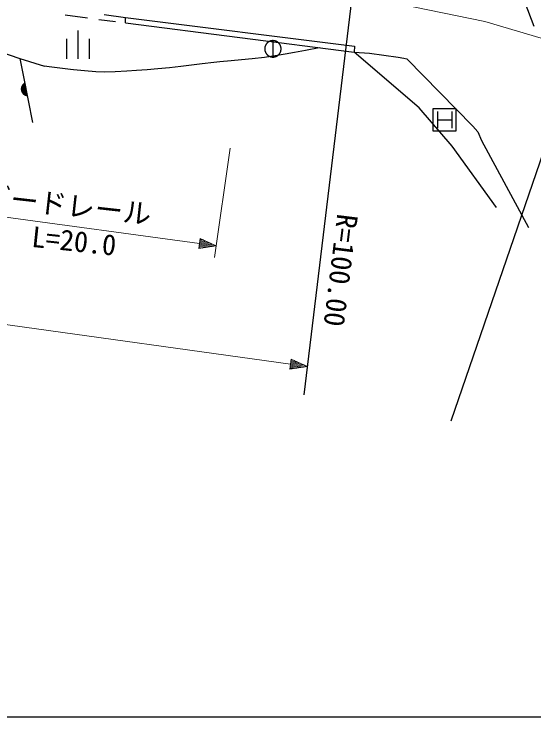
# Model space of a CAD drawing. Units: millimetres, scale not verified. Extents: x 40000 to 680000, y 20000 to 380000.
# Drawn here: x 283297 to 329223, y 205000 to 267128 of the extents above; entities that cross this region are included whole.
import ezdxf
from ezdxf.enums import TextEntityAlignment as Align

# ---------------------------------------------------------------- set-up
doc = ezdxf.new("R2010")
doc.units = ezdxf.units.MM
doc.header["$LTSCALE"] = 1000
doc.linetypes.add('CHAIN', pattern=[18.5, 12, -1.5, 3.5, -1.5])
for name, color, linetype, lineweight in [('M-BGD', 7, 'Continuous', 25), ('M-BGD-EXST', 7, 'Continuous', 25), ('M-BMK', 2, 'CHAIN', 13), ('M-BMK-SRVR', 3, 'Continuous', 25), ('M-STR-HTXT', 7, 'Continuous', 13), ('M-STR-STR1', 1, 'Continuous', 25), ('M-STR-STRC', 7, 'Continuous', 25), ('M-TTL-BAND', 7, 'Continuous', 25)]:
    doc.layers.add(name, color=color, linetype=linetype, lineweight=lineweight)
doc.styles.add('ＭＳ ゴシック', font='')
doc.styles.get('ＭＳ ゴシック').set_extended_font_data('MS Gothic')

msp = doc.modelspace()

# ---------------------------------------------------------------- linework, layer by layer
at = {"layer": 'M-BGD'}
for p, q in [((289788, 266766), (287806, 267036)), ((292272, 266426), (290779, 266630)), ((291255, 267083), (293152, 266827)), ((293137, 266365), (293152, 266827)), ((293152, 266827), (313381, 264298)), ((293137, 266365), (313335, 263751)), ((288970, 263183), (288970, 265683)), ((287970, 263183), (287970, 264933)), ((289970, 263183), (289970, 264933)), ((306165, 264776), (306165, 263328)), ((279687, 264578), (283809, 263214)), ((313381, 264298), (313335, 263751)), ((319071, 258841), (313335, 263751)), ((313335, 263751), (314690, 263666)), ((314690, 263666), (317230, 263328)), ((283809, 263214), (284148, 261446)), ((283809, 263214), (285980, 262511)), ((317230, 263328), (317738, 263243)), ((317738, 263243), (317992, 263158)), ((317992, 263158), (323834, 257232)), ((284148, 261446), (284917, 257552)), ((321994, 255446), (319071, 258841)), ((323834, 257232), (324257, 256724)), ((324257, 256724), (324596, 255962)), ((325906, 250027), (321994, 255446)), ((324596, 255962), (328752, 248275))]:
    msp.add_line(p, q, dxfattribs=at)
msp.add_lwpolyline([(306889, 264052), (306889, 264065), (306889, 264077), (306888, 264090), (306888, 264103), (306887, 264115), (306885, 264128), (306884, 264140), (306882, 264153), (306880, 264166), (306878, 264178), (306876, 264191), (306873, 264203), (306871, 264215), (306868, 264228), (306865, 264240), (306861, 264252), (306858, 264264), (306854, 264276), (306850, 264288), (306845, 264300), (306841, 264312), (306836, 264324), (306831, 264336), (306826, 264347), (306821, 264359), (306816, 264370), (306810, 264382), (306804, 264393), (306798, 264404), (306792, 264415), (306785, 264426), (306779, 264437), (306772, 264447), (306765, 264458), (306758, 264468), (306750, 264479), (306743, 264489), (306735, 264499), (306727, 264509), (306719, 264519), (306711, 264528), (306702, 264538), (306694, 264547), (306685, 264556), (306676, 264565), (306667, 264574), (306658, 264583), (306648, 264591), (306639, 264600), (306629, 264608), (306619, 264616), (306610, 264624), (306599, 264632), (306589, 264639), (306579, 264646), (306568, 264654), (306558, 264661), (306547, 264667), (306536, 264674), (306525, 264680), (306514, 264687), (306503, 264693), (306492, 264698), (306481, 264704), (306469, 264709), (306457, 264715), (306446, 264720), (306434, 264724), (306422, 264729), (306410, 264733), (306398, 264738), (306386, 264742), (306374, 264745), (306362, 264749), (306350, 264752), (306338, 264755), (306325, 264758), (306313, 264761), (306300, 264764), (306288, 264766), (306275, 264768), (306263, 264770), (306250, 264771), (306238, 264773), (306225, 264774), (306212, 264775), (306200, 264775), (306187, 264776), (306174, 264776), (306162, 264776), (306149, 264776), (306136, 264776), (306124, 264775), (306111, 264774), (306099, 264773), (306086, 264772), (306073, 264771), (306061, 264769), (306048, 264767), (306036, 264765), (306023, 264762), (306011, 264760), (305998, 264757), (305986, 264754), (305974, 264751), (305962, 264747), (305950, 264744), (305938, 264740), (305926, 264736), (305914, 264731), (305902, 264727), (305890, 264722), (305878, 264717), (305867, 264712), (305855, 264707), (305844, 264701), (305832, 264695), (305821, 264690), (305810, 264683), (305799, 264677), (305788, 264671), (305777, 264664), (305767, 264657), (305756, 264650), (305746, 264643), (305736, 264635), (305725, 264628), (305715, 264620), (305706, 264612), (305696, 264604), (305686, 264596), (305677, 264587), (305668, 264579), (305658, 264570), (305649, 264561), (305641, 264552), (305632, 264542), (305623, 264533), (305615, 264523), (305607, 264514), (305599, 264504), (305591, 264494), (305583, 264484), (305576, 264474), (305569, 264463), (305562, 264453), (305555, 264442), (305548, 264431), (305541, 264421), (305535, 264410), (305529, 264398), (305523, 264387), (305517, 264376), (305512, 264365), (305506, 264353), (305501, 264342), (305496, 264330), (305491, 264318), (305487, 264306), (305482, 264294), (305478, 264282), (305474, 264270), (305471, 264258), (305467, 264246), (305464, 264234), (305461, 264221), (305458, 264209), (305455, 264197), (305453, 264184), (305451, 264172), (305449, 264159), (305447, 264147), (305445, 264134), (305444, 264122), (305443, 264109), (305442, 264096), (305441, 264084), (305441, 264071), (305441, 264058), (305441, 264046), (305441, 264033), (305441, 264020), (305442, 264008), (305443, 263995), (305444, 263982), (305445, 263970), (305447, 263957), (305449, 263945), (305451, 263932), (305453, 263920), (305455, 263907), (305458, 263895), (305461, 263882), (305464, 263870), (305467, 263858), (305471, 263846), (305474, 263833), (305478, 263821), (305482, 263809), (305487, 263798), (305491, 263786), (305496, 263774), (305501, 263762), (305506, 263751), (305512, 263739), (305517, 263728), (305523, 263717), (305529, 263705), (305535, 263694), (305541, 263683), (305548, 263672), (305555, 263662), (305562, 263651), (305569, 263641), (305576, 263630), (305583, 263620), (305591, 263610), (305599, 263600), (305607, 263590), (305615, 263580), (305623, 263571), (305632, 263561), (305641, 263552), (305649, 263543), (305658, 263534), (305668, 263525), (305677, 263517), (305686, 263508), (305696, 263500), (305706, 263492), (305715, 263484), (305725, 263476), (305736, 263468), (305746, 263461), (305756, 263454), (305767, 263447), (305777, 263440), (305788, 263433), (305799, 263427), (305810, 263420), (305821, 263414), (305832, 263408), (305844, 263403), (305855, 263397), (305867, 263392), (305878, 263387), (305890, 263382), (305902, 263377), (305914, 263373), (305926, 263368), (305938, 263364), (305950, 263360), (305962, 263357), (305974, 263353), (305986, 263350), (305998, 263347), (306011, 263344), (306023, 263342), (306036, 263339), (306048, 263337), (306061, 263335), (306073, 263333), (306086, 263332), (306099, 263331), (306111, 263330), (306124, 263329), (306136, 263328), (306149, 263328), (306162, 263328), (306174, 263328), (306187, 263328), (306200, 263328), (306212, 263329), (306225, 263330), (306238, 263331), (306250, 263333), (306263, 263334), (306275, 263336), (306288, 263338), (306300, 263340), (306313, 263343), (306325, 263345), (306338, 263348), (306350, 263352), (306362, 263355), (306374, 263358), (306386, 263362), (306398, 263366), (306410, 263370), (306422, 263375), (306434, 263379), (306446, 263384), (306457, 263389), (306469, 263394), (306481, 263400), (306492, 263405), (306503, 263411), (306514, 263417), (306525, 263424), (306536, 263430), (306547, 263437), (306558, 263443), (306568, 263450), (306579, 263457), (306589, 263465), (306599, 263472), (306610, 263480), (306619, 263488), (306629, 263496), (306639, 263504), (306648, 263512), (306658, 263521), (306667, 263530), (306676, 263539), (306685, 263548), (306694, 263557), (306702, 263566), (306711, 263576), (306719, 263585), (306727, 263595), (306735, 263605), (306743, 263615), (306750, 263625), (306758, 263635), (306765, 263646), (306772, 263656), (306779, 263667), (306785, 263678), (306792, 263689), (306798, 263700), (306804, 263711), (306810, 263722), (306816, 263734), (306821, 263745), (306826, 263757), (306831, 263768), (306836, 263780), (306841, 263792), (306845, 263803), (306850, 263815), (306854, 263827), (306858, 263840), (306861, 263852), (306865, 263864), (306868, 263876), (306871, 263889), (306873, 263901), (306876, 263913), (306878, 263926), (306880, 263938), (306882, 263951), (306884, 263963), (306885, 263976), (306887, 263989), (306888, 264001), (306888, 264014), (306889, 264027), (306889, 264039)], close=True, dxfattribs=at)
for points in [[(310261, 264149), (309039, 263907), (308081, 263723), (307241, 263574), (306370, 263437), (305407, 263302), (304342, 263173), (303401, 263081), (302483, 263001), (301488, 262909), (300955, 262853), (299900, 262727), (298974, 262606), (298043, 262488), (297043, 262380), (295988, 262278), (295060, 262194), (294118, 262125), (293250, 262077), (292223, 262027), (291296, 262005), (290513, 262023), (289507, 262096), (288553, 262206), (288287, 262235), (287348, 262340), (286402, 262457), (285980, 262511)], [(284235, 261004), (284226, 260999), (284217, 260994), (284209, 260989), (284200, 260983), (284192, 260977), (284183, 260972), (284175, 260966), (284167, 260960), (284159, 260953), (284151, 260947), (284143, 260941), (284135, 260934), (284128, 260927), (284120, 260920), (284113, 260913), (284106, 260906), (284099, 260899), (284092, 260891), (284085, 260884), (284078, 260876), (284072, 260868), (284065, 260861), (284059, 260853), (284053, 260844), (284047, 260836), (284041, 260828), (284035, 260820), (284030, 260811), (284024, 260802), (284019, 260794), (284014, 260785), (284009, 260776), (284004, 260767), (283999, 260758), (283995, 260749), (283991, 260740), (283987, 260730), (283983, 260721), (283979, 260712), (283975, 260702), (283972, 260693), (283968, 260683), (283965, 260673), (283962, 260664), (283959, 260654), (283957, 260644), (283954, 260634), (283952, 260624), (283950, 260614), (283948, 260604), (283946, 260594), (283945, 260584), (283943, 260574), (283942, 260564), (283941, 260554), (283940, 260544), (283939, 260534), (283939, 260524), (283938, 260513), (283938, 260503), (283938, 260493), (283938, 260483), (283939, 260473), (283939, 260463), (283940, 260452), (283941, 260442), (283942, 260432), (283943, 260422), (283945, 260412), (283946, 260402), (283948, 260392), (283950, 260382), (283952, 260372), (283955, 260362), (283957, 260352), (283960, 260342), (283963, 260333), (283966, 260323), (283969, 260313), (283972, 260304), (283976, 260294), (283979, 260285), (283983, 260275), (283987, 260266), (283991, 260257), (283996, 260248), (284000, 260238), (284005, 260229), (284010, 260220), (284015, 260212), (284020, 260203), (284025, 260194), (284031, 260185), (284036, 260177), (284042, 260169), (284048, 260160), (284054, 260152), (284060, 260144), (284066, 260136), (284073, 260128), (284079, 260120), (284086, 260113), (284093, 260105), (284100, 260098), (284107, 260091), (284114, 260084), (284122, 260077), (284129, 260070), (284137, 260063), (284144, 260056), (284152, 260050), (284160, 260044), (284168, 260037), (284176, 260031), (284185, 260025), (284193, 260020), (284202, 260014), (284210, 260009), (284219, 260003), (284228, 259998), (284237, 259993), (284245, 259988), (284254, 259984), (284264, 259979), (284273, 259975), (284282, 259970), (284291, 259966), (284301, 259963), (284310, 259959), (284320, 259955), (284329, 259952), (284339, 259949), (284349, 259946), (284358, 259943), (284368, 259940), (284378, 259938), (284388, 259935), (284398, 259933), (284408, 259931), (284418, 259929), (284428, 259928), (284438, 259926), (284448, 259925)], [(284259, 260883), (284252, 260879), (284245, 260874), (284239, 260869), (284232, 260864), (284226, 260859), (284220, 260854), (284213, 260849), (284207, 260843), (284201, 260838), (284195, 260832), (284190, 260826), (284184, 260820), (284178, 260814), (284173, 260808), (284167, 260802), (284162, 260796), (284157, 260790), (284152, 260783), (284147, 260777), (284142, 260770), (284137, 260764), (284132, 260757), (284128, 260750), (284124, 260743), (284119, 260736), (284115, 260729), (284111, 260722), (284107, 260715), (284104, 260708), (284100, 260700), (284096, 260693), (284093, 260685), (284090, 260678), (284087, 260670), (284084, 260663), (284081, 260655), (284078, 260647), (284076, 260640), (284073, 260632), (284071, 260624), (284069, 260616), (284067, 260608), (284065, 260600), (284063, 260592), (284062, 260584), (284060, 260576), (284059, 260568), (284058, 260560), (284057, 260552), (284056, 260544), (284055, 260535), (284055, 260527), (284054, 260519), (284054, 260511), (284054, 260503), (284054, 260495), (284054, 260486), (284054, 260478), (284055, 260470), (284055, 260462), (284056, 260454), (284057, 260446), (284058, 260438), (284059, 260430), (284060, 260421), (284062, 260413), (284063, 260405), (284065, 260397), (284067, 260389), (284069, 260382), (284071, 260374), (284073, 260366), (284076, 260358), (284078, 260350), (284081, 260342), (284084, 260335), (284087, 260327), (284090, 260320), (284093, 260312), (284097, 260305), (284100, 260297), (284104, 260290), (284108, 260283), (284111, 260276), (284115, 260268), (284120, 260261), (284124, 260254), (284128, 260247), (284133, 260241), (284137, 260234), (284142, 260227), (284147, 260221), (284152, 260214), (284157, 260208), (284162, 260201), (284168, 260195), (284173, 260189), (284178, 260183), (284184, 260177), (284190, 260171), (284196, 260166), (284202, 260160), (284208, 260155), (284214, 260149), (284220, 260144), (284226, 260139), (284233, 260134), (284239, 260129), (284246, 260124), (284253, 260119), (284259, 260114), (284266, 260110), (284273, 260106), (284280, 260101), (284287, 260097), (284294, 260093), (284301, 260089), (284309, 260086), (284316, 260082), (284323, 260079), (284331, 260075), (284338, 260072), (284346, 260069), (284354, 260066), (284361, 260063), (284369, 260061), (284377, 260058), (284385, 260056), (284392, 260053), (284400, 260051), (284408, 260049), (284416, 260047), (284424, 260046)], [(284284, 260756), (284279, 260752), (284275, 260748), (284271, 260744), (284266, 260739), (284262, 260735), (284258, 260730), (284254, 260726), (284250, 260721), (284246, 260717), (284242, 260712), (284239, 260707), (284235, 260702), (284231, 260697), (284228, 260692), (284225, 260687), (284221, 260682), (284218, 260676), (284215, 260671), (284212, 260666), (284209, 260660), (284206, 260655), (284204, 260649), (284201, 260644), (284199, 260638), (284196, 260633), (284194, 260627), (284192, 260621), (284190, 260616), (284188, 260610), (284186, 260604), (284184, 260598), (284182, 260592), (284181, 260586), (284179, 260580), (284178, 260574), (284176, 260569), (284175, 260562), (284174, 260556), (284173, 260550), (284172, 260544), (284172, 260538), (284171, 260532), (284171, 260526), (284170, 260520), (284170, 260514), (284170, 260508), (284169, 260502), (284169, 260496), (284170, 260489), (284170, 260483), (284170, 260477), (284171, 260471), (284171, 260465), (284172, 260459), (284173, 260453), (284173, 260447), (284174, 260441), (284175, 260435), (284177, 260429), (284178, 260423), (284179, 260417), (284181, 260411), (284182, 260405), (284184, 260399), (284186, 260393), (284188, 260387), (284190, 260382), (284192, 260376), (284194, 260370), (284197, 260365), (284199, 260359), (284201, 260353), (284204, 260348), (284207, 260342), (284210, 260337), (284213, 260332), (284215, 260326), (284219, 260321), (284222, 260316), (284225, 260311), (284228, 260306), (284232, 260300), (284235, 260295), (284239, 260291), (284243, 260286), (284247, 260281), (284250, 260276), (284254, 260272), (284258, 260267), (284263, 260262), (284267, 260258), (284271, 260254), (284275, 260249), (284280, 260245), (284284, 260241), (284289, 260237), (284294, 260233), (284298, 260229), (284303, 260225), (284308, 260222), (284313, 260218), (284318, 260214), (284323, 260211), (284328, 260208), (284333, 260204), (284338, 260201), (284344, 260198), (284349, 260195), (284354, 260192), (284360, 260189), (284365, 260187), (284371, 260184), (284377, 260182), (284382, 260179), (284388, 260177), (284393, 260175), (284399, 260172)], [(284313, 260609), (284311, 260606), (284309, 260602), (284307, 260598), (284306, 260594), (284304, 260591), (284302, 260587), (284301, 260583), (284299, 260579), (284298, 260575), (284297, 260572), (284296, 260568), (284294, 260564), (284293, 260560), (284292, 260556), (284291, 260552), (284290, 260548), (284289, 260544), (284289, 260540), (284288, 260536), (284287, 260532), (284287, 260528), (284286, 260524), (284286, 260519), (284286, 260515), (284285, 260511), (284285, 260507), (284285, 260503), (284285, 260499), (284285, 260495), (284285, 260491), (284285, 260487), (284286, 260483), (284286, 260479), (284286, 260474), (284287, 260470), (284287, 260466), (284288, 260462), (284289, 260458), (284289, 260454), (284290, 260450), (284291, 260446), (284292, 260442), (284293, 260438), (284294, 260434), (284295, 260430), (284297, 260426), (284298, 260423), (284299, 260419), (284301, 260415), (284302, 260411), (284304, 260407), (284306, 260404), (284307, 260400), (284309, 260396), (284311, 260392), (284313, 260389), (284315, 260385), (284317, 260382), (284319, 260378), (284321, 260375), (284324, 260371), (284326, 260368), (284328, 260365), (284331, 260361), (284333, 260358), (284336, 260355), (284338, 260352), (284341, 260348), (284344, 260345), (284346, 260342), (284349, 260339), (284352, 260336), (284355, 260333), (284358, 260331), (284361, 260328), (284364, 260325), (284367, 260322), (284370, 260320)]]:
    msp.add_lwpolyline(points, dxfattribs=at)
at = {"layer": 'M-BGD-EXST'}
for p, q in [((320334, 256778), (320334, 258778)), ((320334, 258778), (322334, 258778)), ((320709, 258528), (320709, 257028)), ((321959, 258528), (321959, 257028)), ((322334, 258778), (322334, 256778)), ((320709, 257778), (321959, 257778)), ((322334, 256778), (320334, 256778))]:
    msp.add_line(p, q, dxfattribs=at)
at = {"layer": 'M-BMK'}
msp.add_lwpolyline([(272223, 274066), (313175, 268888), (324874, 266474), (333069, 264039), (350637, 258102)], dxfattribs=at)
at = {"layer": 'M-BMK-SRVR'}
msp.add_line((313175, 268888), (308888, 233458), dxfattribs=at)
at = {"layer": 'M-STR-HTXT'}
for p, q in [((302402, 255285), (301018, 245623)), ((275091, 250199), (299678, 246846)), ((299738, 247292), (299617, 246400)), ((301164, 246643), (299738, 247292)), ((229843, 246994), (307726, 236185)), ((300545, 246546), (299653, 246667)), ((299665, 246756), (300854, 246594)), ((301164, 246643), (299678, 246846)), ((299690, 246935), (300879, 246773)), ((300594, 246902), (299702, 247024)), ((299714, 247113), (300309, 247032)), ((300023, 247162), (299726, 247202)), ((301164, 246643), (299617, 246400)), ((299926, 246448), (299629, 246489)), ((299641, 246578), (300236, 246497)), ((307788, 236630), (307664, 235739)), ((307713, 236096), (308902, 235931)), ((309212, 235978), (307726, 236185)), ((307738, 236274), (308927, 236109)), ((308642, 236239), (307751, 236363)), ((307763, 236452), (308357, 236370)), ((308072, 236500), (307775, 236541)), ((309212, 235978), (307788, 236630)), ((309212, 235978), (307664, 235739)), ((307974, 235787), (307676, 235828)), ((307689, 235917), (308283, 235835)), ((308593, 235883), (307701, 236006))]:
    msp.add_line(p, q, dxfattribs=at)
at = {"layer": 'M-STR-STR1'}
msp.add_line((328406, 268142), (329207, 266059), dxfattribs=at)
at = {"layer": 'M-STR-STRC'}
msp.add_line((333147, 264013), (321891, 231149), dxfattribs=at)
at = {"layer": 'M-TTL-BAND'}
msp.add_line((40000, 205000), (579000, 205000), dxfattribs=at)

# ---------------------------------------------------------------- texts
at = {"layer": 'M-BMK-SRVR', "style": 'ＭＳ ゴシック'}
msp.add_text('R=100.00', height=1833, rotation=263.005, dxfattribs=at).set_placement((310704, 244656), align=Align.BOTTOM_CENTER)
at = {"layer": 'M-STR-HTXT', "style": 'ＭＳ ゴシック'}
for s, rotation, p in [('ガードレール', 353.62, (287791, 248792)), ('L=20.0', 353.936, (288443, 245615))]:
    msp.add_text(s, height=1833, rotation=rotation, dxfattribs=at).set_placement(p, align=Align.BOTTOM_CENTER)

doc.saveas('drawing.dxf')
